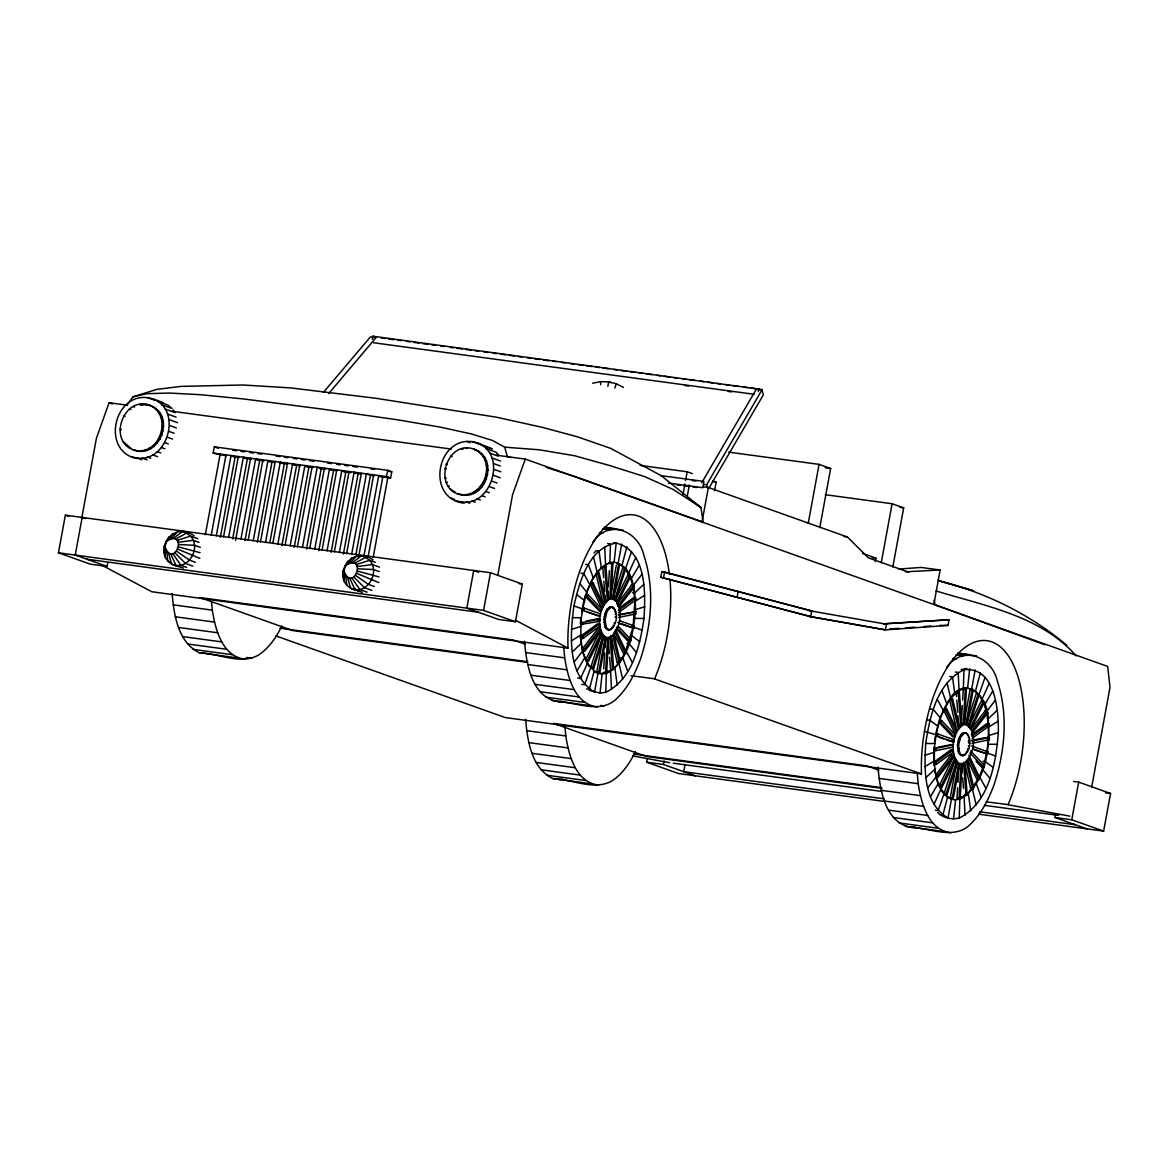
<?xml version="1.0" encoding="UTF-8"?>
<svg xmlns="http://www.w3.org/2000/svg" width="1169" height="1169" viewBox="0 0 1169 1169"><rect width="100%" height="100%" fill="white"/><g stroke="black" fill="none" stroke-linecap="round" stroke-linejoin="round"><path stroke-width="1.5" d="M600.647 384.689L600.661 381.664L608.684 381.854L616.384 383.797L623.457 387.392M589.132 690.324L600.033 693.1L605.747 692.253L606.346 673.388C628.849 661.815 633.671 632.575 635.483 609.633C635.337 592.888 634.168 565.767 613.564 562.026M941.337 815.451C946.569 818.695 953.261 819.425 959.238 818.081L959.837 799.216C986.651 783.873 990.348 746.786 988.185 718.789C988.799 697.864 966.178 674.031 950.178 698.361M961.166 669.34L963.957 669.72C937.041 682.754 929.808 716.465 925.702 743.469C924.241 768.676 923.115 803.439 948.015 817.949L951.464 799.114C932.906 788.301 933.739 762.378 934.835 743.572C937.903 723.436 943.281 698.302 963.358 688.585L963.957 669.72C995.14 666.491 998.764 710.08 998.326 732.598C995.871 763.357 989.427 802.562 959.238 818.081M178.799 566.644C148.726 560.243 169.344 517.925 194.039 535.694M163.85 551.885L165.969 542.825L168.789 536.98M165.121 547.472C174.824 569.259 188.121 528.943 167.313 540.852M356.34 590.374C327.875 582.659 349.473 542.518 373.043 559.936M342.853 576.127L344.212 569.347L347.777 561.222M344.124 571.714C353.827 593.501 367.124 553.185 346.316 565.095M582.527 624.757L582.659 622.478L600.004 618.956L599.872 621.236L580.511 624.48L580.642 622.2L582.659 622.478M603.745 668.931L604.651 652.989M604.957 647.67L605.571 637.047M607.748 599.069L608.143 591.982M608.45 586.677L609.37 570.72M603.54 672.482L605.557 672.745L607.588 637.31M609.75 599.346L611.782 563.911L612.907 563.677L610.876 599.127M605.557 672.745L606.667 672.526L608.698 637.09M618.445 617.466L635.79 613.959L635.921 611.679L618.299 614.573M936.15 748.306L934.133 748.043L934.016 750.323L936.018 750.586L936.15 748.306L953.495 744.799M957.645 787.687L957.031 798.31L959.048 798.588L960.158 798.354L962.087 764.701M957.952 782.368L958.858 766.426M961.546 719.593L962.35 705.418M962.657 700.099L963.271 689.476L966.398 689.52L964.367 724.955M959.048 798.588L961.079 763.152M963.358 723.406L965.287 689.739M971.95 743.309L989.295 739.787L989.412 737.507L987.41 737.244M607.675 543.512L610.466 543.892L609.867 562.742C589.79 572.459 584.398 597.607 581.344 617.743C580.248 636.55 579.415 662.458 597.973 673.286L594.524 692.106C566.644 674.615 570.238 634.358 573.921 605.893C579.517 582.045 588.197 548.188 616.18 543.03C646.895 551.067 645.478 593.078 644.002 618.503C639.896 645.507 632.663 679.218 605.747 692.253M580.409 622.916L580.774 617.67M934.031 747.006L934.163 765.68M165.121 556.897L165.691 549.708M344.124 581.139L344.68 573.95M134.318 450.138C106.481 441.517 124.016 394.07 150.757 405.687C176.84 415.901 158.809 460.937 132.871 449.627L138.278 451.132M136.831 450.62C161.161 453.937 172.588 414.337 149.311 405.175M131.586 456.641C167.751 469.514 186.295 404.196 147.776 397.694C113.305 393.105 101.352 451.482 136.656 458.453M475.198 449.641C446.061 437.264 430.689 491.126 462.719 495.072C487.824 498.549 498.608 456.787 473.737 449.115L478.837 451.482M458.759 494.078L457.313 493.566C480.985 501.91 497.921 464.312 477.39 450.971M456.027 500.58C492.193 513.454 510.736 448.136 472.218 441.634C436.695 437.104 426.027 497.439 462.792 502.991M600.033 693.1L602.093 674.031L597.417 673.212M953.524 818.943L955.584 799.859C943.704 799.231 938.312 786.401 935.843 776.45M969.671 668.858L967.625 687.942L963.358 688.585M606.097 638.376C595.182 628.571 598.572 605.425 610.949 598.046L613.477 598.207C624.392 608.012 621.002 631.158 608.625 638.537L602.181 637.836M603.935 619.38L605.001 613.535L607.281 608.961L610.16 606.872L612.702 607.106C618.839 612.629 616.94 625.649 609.97 629.799L607.427 629.55L605.104 627.11L603.935 619.38L605.045 619.541L606.229 627.256L608.552 629.696M605.045 619.541L607.149 611.153L611.285 607.018L610.16 606.872M964.44 723.874C952.063 731.253 948.687 754.4 959.588 764.205L962.116 764.38C974.493 757.001 977.883 733.854 966.968 724.049L961.824 723.523M957.426 745.223L958.507 739.378L960.772 734.79L963.651 732.7L966.193 732.948C972.33 738.457 970.431 751.477 963.461 755.627L960.933 755.379L958.595 752.938L957.426 745.223L958.551 745.369L959.72 753.099L962.043 755.539M958.551 745.369L960.64 736.981L964.776 732.846L963.651 732.7M581.548 612.41L583.565 602.093M934.528 741.745L935.288 736.499M107.767 562.844L107.11 566.424L90.32 564.159L58.45 552.805L65.362 515.164L490.483 572.737L522.353 584.091L515.441 621.733L498.666 619.468L466.796 608.114L473.708 570.472L478.735 572.255M81.596 518.992L96.399 438.317L109.097 402.735L127.202 405.19M226.231 455.778L213.138 453.104L214.292 446.836L387.699 470.318L391.761 471.765L390.607 478.033L379.764 476.572M205.349 534.715L220.167 454.04M211.268 535.183L226.012 454.858M216.309 535.87L231.038 455.53L235.101 456.977L220.357 537.302M223.571 536.849L238.315 456.524M228.613 537.535L243.357 457.196L247.404 458.643L232.66 538.982M235.553 540.297L250.619 458.19M240.916 539.201L255.66 458.862L259.708 460.308L244.964 540.648M248.193 540.18L262.923 459.855M253.22 540.867L267.964 460.542L272.026 461.974L257.282 542.314M260.497 541.846L275.241 461.521M265.524 542.533L280.268 462.208L284.33 463.64L269.907 542.197M272.801 543.512L287.545 463.187M277.827 544.199L292.571 463.874L296.634 465.306L281.89 545.645M285.104 545.178L299.848 464.853M290.146 545.865L304.89 465.54L308.937 466.986L294.193 547.311M297.408 546.844L312.152 466.519M302.45 547.53L317.194 467.205L321.241 468.652L306.497 548.977M309.712 548.509L324.456 468.184M314.753 549.196L329.497 468.871L333.545 470.318L318.816 550.643M322.03 550.19L336.774 469.85M327.057 550.862L341.801 470.537L345.863 471.984L331.119 552.309M372.356 339.361L372.926 336.219L761.793 389.525M334.334 551.856L349.078 471.516M339.361 552.528L354.105 472.203L358.167 473.65L343.423 553.974M346.638 553.521L361.382 473.182M351.664 554.194L366.408 473.869L370.471 475.315L356.048 553.858M358.941 555.187L373.685 474.848M363.983 555.859L378.727 475.535L382.774 476.981L368.03 557.306M390.607 478.033L386.544 476.601L387.699 470.318M373.174 557.438L387.976 476.762M515.441 621.733L483.571 610.393L490.483 572.737M497.76 575.367L512.577 494.692L525.276 459.096L1107.671 666.418L1110.009 687.314L1091.714 787.029M607.851 386.384L608.684 381.854L610.992 382.687M584.105 610.481L584.515 608.216L582.498 607.938L582.089 610.203L600.325 616.253M602.912 638.347L596.789 671.722L599.843 672.365L606.287 637.222M610.788 595.416L616.268 565.548M618.24 562.844L621.703 544.023M598.806 672L605.25 636.857M612.161 599.2L618.606 564.072L616.589 563.794M613.199 599.58L619.658 564.437L618.606 564.072M618.942 623.325L633.934 628.221L634.358 625.956L619.745 620.754M660.733 577.238L661.771 571.597L664.562 571.977L811.754 610.992L810.716 616.633L660.733 577.238L810.716 616.633L885.444 629.872L948.001 625.4L949.038 619.76L883.691 623.851L949.038 619.76M663.539 577.618L664.562 571.977M683.003 494.429L684.932 483.981M685.575 480.488L687.167 471.779L640.115 465.408M687.124 497.015L689.345 484.93M884.758 801.466L678.517 773.542L646.647 762.188L647.305 758.608M702.028 522.017L708.356 487.502L703.168 486.801M695.292 775.807L663.422 764.468L664.08 760.887M714.537 490.805L716.144 482.096L712.739 480.883M685.019 764.511L683.704 771.686L883.998 798.807M758.316 391.644L758.9 388.503M808.203 523.478L819.06 464.371L728.74 452.14M819.79 527.599L830.648 468.491L819.06 464.371M875.289 561.617L875.932 558.154L862.474 553.361M881.236 562.844L892.093 503.737L825.256 494.692M892.824 566.965L903.681 507.857L892.093 503.737M933.826 604.534L940.154 570.019L921.143 567.447L898.552 569.055M938.006 734.059L954.24 739.831L953.816 742.081L937.596 736.309L938.006 734.059L936.004 733.781M956.403 764.175L950.28 797.565L953.334 798.208L959.471 764.818M963.957 723.012L970.095 689.637L972.111 689.9L973.149 690.28L966.705 725.408M971.731 688.687L975.194 669.852M952.297 797.828L958.741 762.685M965.652 725.043L972.111 689.9M974.055 749.738L987.44 754.049L987.849 751.799L971.614 746.012M1086.863 828.85L1054.993 817.496L1055.651 813.916M1078.68 782.119L1110.55 793.473L1103.638 831.115L1071.768 819.776L1078.68 782.119L1073.639 781.447M935.931 733.036L939.92 718.131L949.228 699.778M979.154 776.976C987.79 756.928 990.786 734.176 986.519 712.695M594.115 671.181L589.337 689.301L586.546 688.921M626.876 546.844L622.113 564.948L619.307 564.569M947.606 797.024L942.828 815.129L940.037 814.749L937.67 812.47M980.367 672.672L975.604 690.777L972.798 690.397M583.945 600.384L585.932 593.91M625.663 651.148L633.043 627.066L634.869 601.012M585.377 596.453L587.379 596.731L601.392 611.402L599.376 611.124L585.377 596.453L586.049 594.363L588.051 594.641L602.064 609.312M587.379 596.731L588.051 594.641M604.095 636.068L593.662 668.522L591.646 668.244L590.754 667.309L601.173 634.855M612.892 598.382L622.785 567.637L624.787 567.915L625.693 568.865L615.259 601.304M593.662 668.522L592.756 667.572L603.189 635.132M614.368 600.369L624.787 567.915M616.721 629.287L628.381 641.518L630.398 641.796L631.07 639.706L618.226 626.263M941.556 720.469L955.555 735.155L954.883 737.23L940.884 722.559L941.556 720.469L939.54 720.206M954.123 762.393L944.245 793.137L947.153 794.35L957.586 761.91M966.398 724.225L976.276 693.48L978.292 693.758L979.184 694.693L968.765 727.147M946.262 793.415L956.68 760.961M967.859 726.197L978.292 693.758M976.042 761.238L981.872 767.361L983.889 767.624L984.561 765.549L970.562 750.863M590.593 667.777L584.617 684.727L581.826 684.347M625.62 568.353L631.596 551.403M944.084 793.619L938.108 810.555L935.317 810.175M979.125 694.196L985.087 677.246M614.777 388.123L616.384 383.797M586.429 592.288L592.873 578.187L599.741 569.113M630.997 675.726L654.596 678.765A105.663 49.902 -82.3 0 0 669.91 579.123M986.315 801.817L1008.087 804.593A105.663 49.902 -82.3 0 0 993.855 642.716A105.663 49.902 -82.3 0 0 921.362 764.833L921.435 773.922L505.256 717.561L275.986 635.951M587.496 663.144L580.482 678.517L577.676 678.137M628.717 572.985L635.731 557.613M933.973 804.345L941.001 788.987M982.208 698.828L989.237 683.456M590.14 584.164L591.032 582.396L593.034 582.673L603.862 605.235L602.985 607.003L600.968 606.74L590.14 584.164L592.157 584.442L602.985 607.003M592.157 584.442L593.034 582.673M586.633 657.899L599.522 631.976L601.538 632.254L587.846 659.784L588.533 661.245L586.531 660.967M615.815 599.229L627.899 574.914L629.916 575.192L630.617 576.638L616.911 604.183M617.027 601.114L629.916 575.192M588.533 661.245L602.24 633.7M614.12 634.153L623.398 653.5L625.415 653.763L626.292 651.995L615.464 629.419M956.476 732.846L945.648 710.27L946.539 708.502L944.523 708.224M942.039 787.073L941.337 785.626L955.029 758.082L955.731 759.529L942.039 787.073L940.022 786.81L939.321 785.349L953.027 757.804M968.502 726.68L981.39 700.757L983.407 701.035L984.108 702.481L971.22 728.404M969.715 728.565L983.407 701.035M967.611 759.982L976.889 779.328L978.906 779.606L979.783 777.838L968.955 755.262M281.846 625.956C276.41 637.193 269.104 647.918 258.627 655.02C240.332 665.322 218.705 653.281 199.3 652.726C177.893 642.161 173.991 614.894 172.106 593.516M605.79 673.315C615.069 669.852 620.797 660.982 624.977 652.477M635.337 751.784C629.901 763.021 622.595 773.761 612.132 780.848C593.823 791.15 572.211 779.109 552.791 778.569C531.384 768.004 527.482 740.737 525.597 719.344M977.781 779.635L967.83 793.839L959.281 799.143M701.765 482.709L756.182 389.438M707.581 488.014L706.66 484.697L761.998 389.861L757.644 389.555M708.94 488.131L763.357 394.859L761.998 389.861M577.018 670.816L584.924 657.402M631.289 578.728L639.195 565.314M930.509 796.644L938.415 783.245M984.795 704.556L992.7 691.157M169.096 539.391L172.807 533.678M348.099 563.633L351.811 557.92M126.997 405.161L132.988 396.832L156.836 389.365L181.356 386.369L243.02 384.996L290.482 387.889L375.658 398.249L496.314 417.158L542.431 427.372L577.72 436.899L610.715 448.385L661.201 475.666L700.932 507.507L703.139 522.163L575.659 476.791L546.274 467.381M605.001 603.379L598.09 574.461L599.127 573.117L597.111 572.839M617.714 603.116L631.611 585.128M574.33 661.815L582.907 650.695M633.306 585.435L641.898 574.315M584.383 649.175L600.413 628.411L598.396 628.133L582.367 648.897L584.383 649.175L584.821 651.031L582.805 650.753M617.597 606.17L633.627 585.406L631.07 585.128M584.821 651.031L600.866 630.266M619.102 606.638L634.066 587.262L633.627 585.406M613.447 633.043L620.359 661.975L619.322 663.32L617.32 663.042L618.343 661.712M951.595 700.289L952.618 698.96L950.602 698.682L949.579 700.012L951.595 700.289L958.507 729.222M938.327 776.874L937.874 775.003L953.904 754.239L954.357 756.109L938.327 776.874L936.311 776.596L935.858 774.74L951.902 753.976M971.22 728.959L985.102 710.957M927.821 787.658L936.413 776.523M986.797 711.278L995.389 700.143M972.155 730.61L987.118 711.234L984.561 710.971M971.527 733.854L987.571 713.09L987.118 711.234M965.112 765.052L970.811 788.87L972.827 789.148L973.85 787.818L967.347 760.581M164.069 546.551L165.224 545.105M343.072 570.793L344.212 569.347M323.36 392.463L370.456 336.833L374.007 337.563M328.694 393.558L375.79 337.929M592.946 541.978C608.844 518.715 638.347 530.624 643.871 555.333C654.918 588.825 651.469 625.707 640.583 658.79C635.395 672.891 628.571 686.773 617.787 697.469C602.035 714.829 577.691 702.394 558.256 701.634C531.384 697.308 526.415 663.597 524.516 641.24M594.027 553.069L596.205 550.628L599.01 551.008L601.319 568.061M946.437 667.806C962.35 644.557 991.838 656.467 997.376 681.162C1008.409 714.668 1004.975 751.55 994.088 784.633C988.886 798.734 982.062 812.601 971.278 823.312C955.526 840.657 931.182 828.222 911.747 827.477C884.875 823.151 879.906 789.44 878.007 767.083M171.171 538.573L177.469 531.851M350.174 562.815L356.457 556.093L359.365 557.116M572.459 651.747L581.519 643.184M634.694 592.946L643.754 584.383M925.95 777.575L935.025 769.012M988.185 718.789L997.245 710.226M600.764 567.988L609.312 562.669L614.134 562.114L616.18 543.03L613.389 542.65M173.304 538.485L182.276 531.647L188.077 533.707M352.307 562.727L361.279 555.889L367.081 557.949M603.569 577.705L602.78 567.184L605.907 566.644L608.435 599.96M582.045 635.132L597.87 623.603M619.263 608.041L633.671 597.578L635.673 597.841L635.834 599.989L618.562 612.556M582.615 636.447L599.887 623.881L600.048 626.014L582.776 638.581L580.759 638.318L580.598 636.17L582.615 636.447L582.776 638.581M618.401 610.408L635.673 597.841M609.604 657.241L610.539 669.516L612.556 669.793L613.667 668.989L611.139 635.658M956.534 696.519L956.271 693.012L959.398 692.486L961.926 725.803M953.553 751.857L936.267 764.424L934.25 764.146L934.089 762.013L951.376 749.446M971.322 734.936L987.162 723.406L989.179 723.684L989.339 725.817L972.053 738.384M934.089 762.013L936.106 762.276L953.378 749.709M971.892 736.251L989.179 723.684M964.03 795.358L967.158 794.818L964.761 763.255M571.48 640.831L580.788 635.045M635.425 601.085L644.747 595.299M924.971 766.674L934.279 760.887M988.916 726.913L998.238 721.127M175.321 539.128L186.792 533.108L190.562 536.089L197.809 538.661M354.324 563.37L365.795 557.35L369.565 560.331L375.366 562.391M960.933 755.379L964.936 754.955M176.987 540.458L190.562 536.089C201.886 548.261 187.42 571.846 171.551 564.072L168.541 552.893M355.99 564.7L369.565 560.331C380.889 572.503 366.408 596.088 350.554 588.314L347.544 577.135M571.393 629.375L580.73 626.496M635.483 609.633L644.82 606.755M924.884 755.203L934.221 752.339M988.989 735.476L998.326 732.598M132.988 396.832L146.929 393.675L169.432 393.047L201.039 394.742L243.883 398.994L321.227 408.96L398.366 419.919L440.669 427.196L471.341 433.933L492.529 440.479L504.672 447.172L539.245 449.787L574.622 455.749L609.853 465.583L644.864 476.689L673.359 489.548L700.932 507.507L688 497.833M585.844 621.148L597.987 618.693M618.576 615.201L635.921 611.679M937.611 747.342L951.478 744.521M971.804 740.401L985.672 737.595M972.082 741.029L989.412 737.507M936.018 750.586L953.363 747.079M139.929 405.132L146.797 404.693L150.757 405.687M592.639 383.213L600.661 381.664M601.275 673.505L604.11 673.081M601.524 673.943L606.346 673.388M558.256 701.634L561.646 701.122M964.016 668.916L966.88 668.493M559.337 779.738L562.727 779.241M955.029 799.786L959.837 799.216M911.747 827.477L915.137 826.965M178.17 542.328L193.221 540.283L199.008 542.358M357.173 566.57L372.224 564.525L379.457 567.111M905.42 571.787L940.154 570.019M889.799 628.98L898.742 628.352M905.887 627.841L914.83 627.198M923.758 626.555L930.919 626.043M939.847 625.415L948.001 625.4M572.211 617.627L581.344 617.743M634.884 618.386L644.002 618.503M925.702 743.469L934.835 743.572M988.375 744.229L997.493 744.346M178.74 544.549L194.492 545.295L200.294 547.37M357.743 568.792L373.495 569.551L379.297 571.612M607.427 629.55L609.97 629.799M703.767 484.477L706.66 484.697M381.24 337.987L384.849 338.484M388.444 338.966L393.865 339.697M397.475 340.194L401.069 340.676M406.491 341.406L410.1 341.903M413.694 342.385L419.116 343.116M422.725 343.613L428.132 344.344M431.741 344.826L435.35 345.323M440.757 346.053L444.366 346.535M449.773 347.266L453.382 347.763M456.991 348.245L462.398 348.976M466.007 349.473L471.414 350.203M475.023 350.685L478.632 351.182M484.039 351.913L487.648 352.395M493.055 353.14L496.664 353.623M500.274 354.105L505.68 354.85M509.289 355.332L514.696 356.063M518.305 356.56L521.915 357.042M527.321 357.772L530.931 358.269M534.54 358.751L539.946 359.482M543.556 359.979L548.962 360.71M552.572 361.192L556.181 361.689M561.588 362.419L565.197 362.901M570.618 363.632L574.213 364.129M577.822 364.611L583.243 365.342M586.838 365.839L592.259 366.569M595.869 367.051L599.463 367.548M603.072 368.03L608.494 368.761M613.9 369.506L617.51 369.988M621.119 370.485L626.526 371.216M630.135 371.698L635.541 372.429M639.151 372.926L642.76 373.408M646.369 373.905L651.776 374.635M657.183 375.366L660.792 375.848M664.401 376.345L669.808 377.076M673.417 377.558L677.026 378.055M682.433 378.785L686.042 379.267M689.652 379.764L695.058 380.495M700.465 381.226L704.074 381.708M707.683 382.205L713.09 382.935M716.699 383.432L720.309 383.914M725.715 384.645L729.324 385.142M732.934 385.624L738.34 386.354M743.762 387.085L747.371 387.582M750.966 388.064L756.387 388.795M373.583 342.751L754.137 394.289M684.888 385.551L688.497 386.033M728.185 391.41L731.779 391.893M825.226 467.761L830.648 468.491M712.52 481.599L716.144 482.096M900.057 507.375L903.681 507.857M660.558 475.564L703.913 481.438L702.759 487.721L668.434 483.06M692.355 480.517L695.979 481M172.077 411.269L451.497 449.101M496.328 455.179L525.276 459.096M676.749 484.828L680.373 485.325M683.982 485.807L689.403 486.538M693.012 487.035L696.622 487.517M232.806 450.24L236.416 450.723M241.004 451.351L244.613 451.833M250.02 452.564L253.629 453.061M258.086 453.66L261.71 454.156M276.162 456.115L279.771 456.597M284.301 457.211L287.91 457.707M293.331 458.438L296.941 458.92M301.441 459.534L305.051 460.016M309.566 460.63L314.081 461.244M327.612 463.085L331.222 463.567M336.628 464.298L340.237 464.794M344.797 465.408L348.406 465.89M352.877 466.504L357.436 467.118M370.924 468.944L374.533 469.427M388.152 471.282L391.761 471.765M843.974 536.542L847.437 537.009L868.319 557.818L908.883 572.255M213.138 453.104L386.544 476.601M233.464 456.758L238.871 457.488M244.058 458.19L251.525 459.198M256.946 459.943L264.165 460.922M268.665 461.521L275.007 462.383M279.289 462.968L287.647 464.093M293.273 464.853L300.287 465.803M305.577 466.519L312.941 467.527M320.16 468.506L325.581 469.237M330.199 469.865L336.424 470.698M343.642 471.677L350.875 472.656M354.485 473.153L361.703 474.132M370.734 475.345L374.358 475.841M872.308 557.657L875.932 558.154M604.11 527.204L616.574 528.885M605.308 527.657L623.106 530.068M602.663 528.943L609.794 529.908M599.376 532.596L602.941 533.079M617.641 564.159L619.658 564.437M610.89 563.414L612.907 563.677M609.78 563.633L611.782 563.911M623.676 568.587L625.693 568.865M603.891 566.366L605.907 566.644M585.64 564.32L588.431 564.7L593.443 578.26M735.359 591.105L738.15 591.485L737.128 597.125L734.322 596.745M629.054 578.421L630.734 578.655L632.75 585.362L634.577 597.754M598.09 574.461L596.088 574.184L602.999 603.116M581.022 573.234L583.813 573.599L589.994 584.909M661.771 571.597L811.754 610.992M632.458 592.654L634.139 592.873M519.007 583.638L522.353 584.091M603.219 601.407L605.834 601.757M957.601 653.033L970.065 654.728M958.814 653.486L976.612 655.897M612.702 607.106L611.577 606.959L615.026 609.56M612.863 607.822L613.973 607.982M608.698 607.544L609.809 607.69M956.169 654.772L963.285 655.736M607.281 608.961L608.406 609.107M633.788 613.681L635.79 613.959M599.171 609.56L601.787 609.911M614.66 611.577L615.785 611.738M606.024 610.992L607.149 611.153M952.881 658.439L956.432 658.921M615.055 614.222L616.18 614.368M605.001 613.535L606.126 613.696M615.084 617.13L616.195 617.276M604.285 616.399L605.41 616.545M597.271 619.95L599.872 620.301M614.003 622.975L615.128 623.121M632.341 625.678L634.358 625.956M603.949 622.288L605.074 622.449M612.98 625.517L614.105 625.663M955.394 672.029L958.185 672.409L959.062 690.587M604.358 624.933L605.469 625.079M611.723 627.548L612.848 627.709M58.45 552.805L483.571 610.393M605.104 627.11L606.229 627.256M610.32 628.966L611.431 629.112M606.156 628.688L607.266 628.834M86.827 559.206L478.384 612.249M949.71 676.471L952.501 676.851L954.81 693.889M599.346 633.686L601.962 634.036M629.054 639.443L631.07 639.706M599.916 636.301L603.832 636.827M971.132 690.002L973.149 690.28M626.993 643.461L628.674 643.681M964.381 689.242L966.398 689.52M957.382 692.209L959.398 692.486M669.355 574.14A105.663 49.902 -82.3 0 0 614.076 519.884A105.663 49.902 -82.3 0 0 567.871 639.005L567.944 648.094L151.765 591.733L102.624 565.591M620.549 657.562L622.215 657.796M985.555 712.827L987.571 713.09M585.83 659.521L587.846 659.784M173.129 604.841L212.29 610.145C215.344 629.243 222.125 656.452 245.008 659.214M525.539 652.565L564.7 657.869C567.754 676.968 574.534 704.176 597.417 706.938M945.648 710.27L943.646 710.007L954.474 732.568M930.495 709.072L933.286 709.451L940.49 718.204M612.658 667.777L614.339 667.996M590.754 667.309L592.756 667.572M607.851 671.006L610.656 671.386L611.519 689.564M279.975 628.191L527.862 661.756M604.651 672.248L606.667 672.526M526.912 662.312L292.878 630.617L200.162 597.607L513.41 640.027L525.436 644.309M597.827 672.087L599.843 672.365M987.323 725.554L989.339 725.817M175.335 616.794L214.497 622.098M527.745 664.518L566.907 669.822M986.68 726.621L988.36 726.84M927.163 719.914L929.954 720.294L938.006 726.3M957.922 724.561L961.839 725.087M940.884 722.559L938.868 722.281L952.867 736.967M966.193 732.948L965.068 732.802L967.479 733.811M962.189 733.387L963.314 733.533M178.536 627.461L217.697 632.765M530.945 675.2L570.107 680.504M967.406 735.243L968.516 735.389M960.772 734.79L961.897 734.936M987.279 739.524L989.295 739.787M924.621 731.356L936.106 734.819M968.151 737.42L969.276 737.566M959.515 736.835L960.64 736.981M969.671 740.196L968.56 740.05L968.575 742.958L969.7 743.119M935.58 736.032L937.596 736.309M958.507 739.378L959.617 739.524M951.405 740.474L954.006 740.825M182.642 636.594L221.803 641.898M535.051 684.333L574.213 689.637M957.791 742.227L958.901 742.388M953.816 742.081L946.934 740.079M968.21 745.954L969.335 746.1M967.508 748.803L968.619 748.964M985.832 751.521L987.849 751.799M957.455 748.131L958.565 748.277M187.551 643.973L226.713 649.277M539.961 691.697L579.123 697.002M966.485 751.346L967.596 751.492M957.849 750.761L958.96 750.922M950.792 750.951L953.407 751.316M965.229 753.391L966.339 753.537M958.595 752.938L959.72 753.099M193.163 649.394L232.31 654.698M545.558 697.119L584.719 702.423M246.44 657.475L251.788 658.191M600.632 705.448L604.198 705.93M959.647 754.516L960.772 754.677M962.35 755.481L963.461 755.627M199.3 652.726L238.461 658.03M551.71 700.465L590.871 705.769M951.508 755.642L954.123 755.992M982.968 761.194L984.649 761.428M954.708 762.32L957.323 762.67M1105.509 792.787L1110.55 793.473M935.858 774.74L937.874 775.003M970.226 789.06L971.907 789.294M939.321 785.349L941.337 785.626M526.62 730.669L565.781 735.973C568.835 755.072 575.616 782.295 598.499 785.042M879.03 778.393L918.191 783.698C921.245 802.811 928.025 830.019 950.908 832.781M965.594 793.532L968.385 793.912L970.708 810.965M965.141 794.54L967.158 794.818M945.136 794.087L947.153 794.35M961.356 796.849L964.147 797.229L965.009 815.407M633.466 754.02L881.353 787.599M958.142 798.091L960.158 798.354M882.215 788.388L646.369 756.445L553.653 723.436L866.901 765.87L878.927 770.152M951.332 797.93L953.334 798.208M528.841 742.622L567.988 747.926M881.236 790.346L920.398 795.651M673.271 763.196L881.353 791.384M984.503 805.353L1058.69 815.407M646.647 762.188L663.422 764.468M1054.993 817.496L1071.768 819.776M979.637 811.768L1075.275 824.715M532.027 753.304L571.188 758.608M884.436 801.028L923.598 806.332M978.599 814.179L1103.638 831.115M536.133 762.436L575.294 767.741M888.542 810.161L927.704 815.465M541.057 769.801L580.204 775.105M893.452 817.526L932.614 822.83M546.654 775.222L585.801 780.527M899.063 822.947L938.21 828.251M552.791 778.569L591.952 783.873M905.201 826.293L944.362 831.597M808.948 610.613L886.482 624.231L885.444 629.872L807.911 616.268M1008.029 804.754L1069.913 816.152M632.517 755.875L669.647 762.714M357.641 571.159L379.077 576.945M178.638 546.917L200.074 552.703M510.751 457.576L507.375 456.67L504.672 447.172M936.091 590.959C984.839 605.937 1041.009 615.815 1076.167 655.882M938.897 580.905C985.657 592.362 1029.977 614.324 1066.859 645.332M937.626 580.335L973.514 590.798L940.183 581.11M372.926 336.219L375.819 337.257M687.167 471.779L692.282 473.591M708.356 487.502L847.437 537.009M477.347 442.919L492.207 448.925L482.066 445.316M472.218 441.634L480.664 444.644M466.869 441.502L470.245 442.715M486.202 448.735L496.343 452.345L498.593 455.209M489.577 453.031L498.038 456.042M465.671 448.019L467.118 448.545M480.561 453.601L482.023 454.113M492.076 458.043L500.537 461.054M461.536 448.823L462.997 449.334M483.177 456.904L484.624 457.43M485.106 460.776L486.552 461.287M493.61 463.596L500.361 465.993M486.275 465.043L487.721 465.569M494.092 469.441L500.858 471.852M450.679 456.115L452.14 456.626M486.655 469.558L488.101 470.084M493.537 475.388L500.303 477.8M486.216 474.146L487.678 474.658M446.061 464.064L447.508 464.575M484.989 478.618L486.436 479.144M491.944 481.204L497.015 483.002M444.834 468.535L446.28 469.061M483.016 482.812L484.463 483.338M489.373 486.64L494.443 488.452M480.371 486.567L481.818 487.093M485.939 491.506L489.314 492.719M444.775 477.639L446.222 478.15M477.142 489.738L478.603 490.264M445.944 481.906L447.406 482.432M473.489 492.207L474.935 492.719M481.76 495.627L485.15 496.825M447.873 485.778L449.32 486.289M469.514 493.859L470.961 494.385M450.489 489.095L455.121 492.237L453.674 491.725M465.379 494.662L466.84 495.174M477.01 498.827L480.386 500.025M461.258 494.56L462.719 495.072M471.852 500.975L475.228 502.173M466.504 502.012L469.88 503.211M451.307 498.184L454.683 499.397M461.156 501.881L464.531 503.079M152.905 398.98L163.046 402.589M147.776 397.694L154.542 400.105M157.625 401.376L167.766 404.985L171.901 408.405L161.76 404.795M165.136 409.092L175.277 412.701L173.027 409.837M145.351 404.182L146.797 404.693M152.949 407.031L154.396 407.543M141.23 404.079L142.676 404.606M156.135 409.661L157.581 410.173M167.649 414.104L176.095 417.114M158.736 412.964L160.182 413.475M133.134 406.534L134.581 407.06M169.169 419.642L177.615 422.652M160.664 416.836L162.111 417.348M129.467 409.004L130.913 409.515M161.833 421.103L163.295 421.629M109.097 402.735L112.531 403.963M169.666 425.501L176.417 427.912M162.213 425.618L163.66 426.144M214.292 446.836L218.355 448.282M169.096 431.449L174.166 433.261M123.593 415.93L125.039 416.442M161.79 430.207L163.236 430.718M160.562 434.678L162.009 435.189M167.503 437.25L172.574 439.062M158.575 438.872L160.021 439.398M164.931 442.7L168.321 443.899M119.954 429.184L121.401 429.695M155.93 442.627L157.377 443.153M161.497 447.566L164.887 448.779M152.715 445.798L154.162 446.31M149.047 448.268L150.494 448.779M157.318 451.687L160.708 452.885M123.446 441.838L130.68 448.297L129.233 447.785M145.073 449.919L146.52 450.445M126.047 445.155L127.494 445.667M584.515 608.216L600.734 613.988M140.952 450.723L142.399 451.234M152.569 454.873L157.64 456.684M573.921 605.893L582.615 608.991M633.613 627.139L642.292 630.237M987.104 752.982L995.798 756.065M617.714 622.434L633.934 628.221M972.827 748.847L987.44 754.049M586.955 611.942L598.309 615.975M938.824 737.201L943.69 738.925M147.411 457.035L150.801 458.233M142.063 458.058L147.133 459.87M136.715 457.927L141.785 459.738M654.523 678.911L921.435 773.922M378.814 582.6L356.881 573.453M374.358 586.517L368.571 584.442L355.551 575.411M371.786 590.316L364.538 587.744L353.754 576.887M367.124 592.157L359.877 589.585L351.694 577.705M362.302 592.362L355.069 589.775L349.546 577.793M199.826 558.344L177.893 549.211M85.498 518.627L82.137 517.429L75.225 555.085L107.11 566.424M65.362 515.164L68.708 516.362M195.355 562.274L189.568 560.199L176.548 551.169M192.783 566.074L185.535 563.502L174.751 552.645M186.675 567.403L180.888 565.343L172.691 553.448M170.674 562.128L167.781 561.091L166.86 551.563M183.314 568.119L176.066 565.533L170.542 553.536M1044.721 644.703L934.937 604.68L934.206 599.799M515.617 620.271L567.944 648.094M971.176 688.599L977.386 692.983M617.685 562.771L625.064 568.28L630.734 578.655M593.545 671.108L596.132 672.511M985.204 761.501L993.241 767.507M576.463 594.466L584.515 600.457M631.713 635.673L639.75 641.664M355.274 588.913L357.787 590.9M969.89 752.953L983.889 767.624M616.399 627.125L630.398 641.796M982.72 769.597L989.924 778.364M579.795 583.609L586.984 592.376M629.229 643.768L636.433 652.521M979.33 695.277L984.225 704.483L986.241 711.19M587.715 664.226L589.264 666.549M937.304 699.442L943.485 710.752M979.724 777.064L985.891 788.359M626.219 651.221L632.4 662.531M946.539 708.502L957.367 731.078M968.853 758.637L978.906 779.606M614.587 631.202L625.415 653.763M586.94 663.071L582.849 652.302M941.936 690.528L946.934 704.103M976.276 783.698L981.273 797.273M622.785 657.869L627.782 671.43M952.618 698.96L959.53 727.892M966.31 761.925L972.827 789.148M947.036 682.944L950.733 698.434M972.462 789.367L976.173 804.871M949.988 701.721L956.49 728.945M599.127 573.117L606.039 602.05M612.819 636.082L619.322 663.32M593.545 557.102L597.242 572.605M618.971 663.524L622.682 679.028M610.803 635.819L617.32 663.042M934.732 770.444L935.288 773.454M581.519 646.106L582.352 650.622M344.767 565.65L344.972 567.067M165.764 541.408L165.969 542.825M614.894 668.069L617.217 685.122M345.863 575.82L346.784 585.333M917.314 773.995L918.191 783.698M580.379 636.594L580.964 643.111M563.677 646.545L564.7 657.869M564.905 726.27L565.781 735.973M211.56 602.05L212.29 610.145M958.288 693.29L960.816 726.607M963.519 762.305L966.047 795.621M956.797 700.026L957.732 712.301M957.995 715.808L958.799 726.329M961.634 763.781L962.306 772.548M962.701 777.823L963.504 788.344M936.106 762.276L936.267 764.424M604.797 567.447L607.31 600.778M610.028 636.477L612.556 669.793M603.847 581.212L604.636 591.733M604.899 595.24L605.308 600.501M608.406 641.46L609.341 653.734M604.694 546.566L605.557 564.744"/></g></svg>
